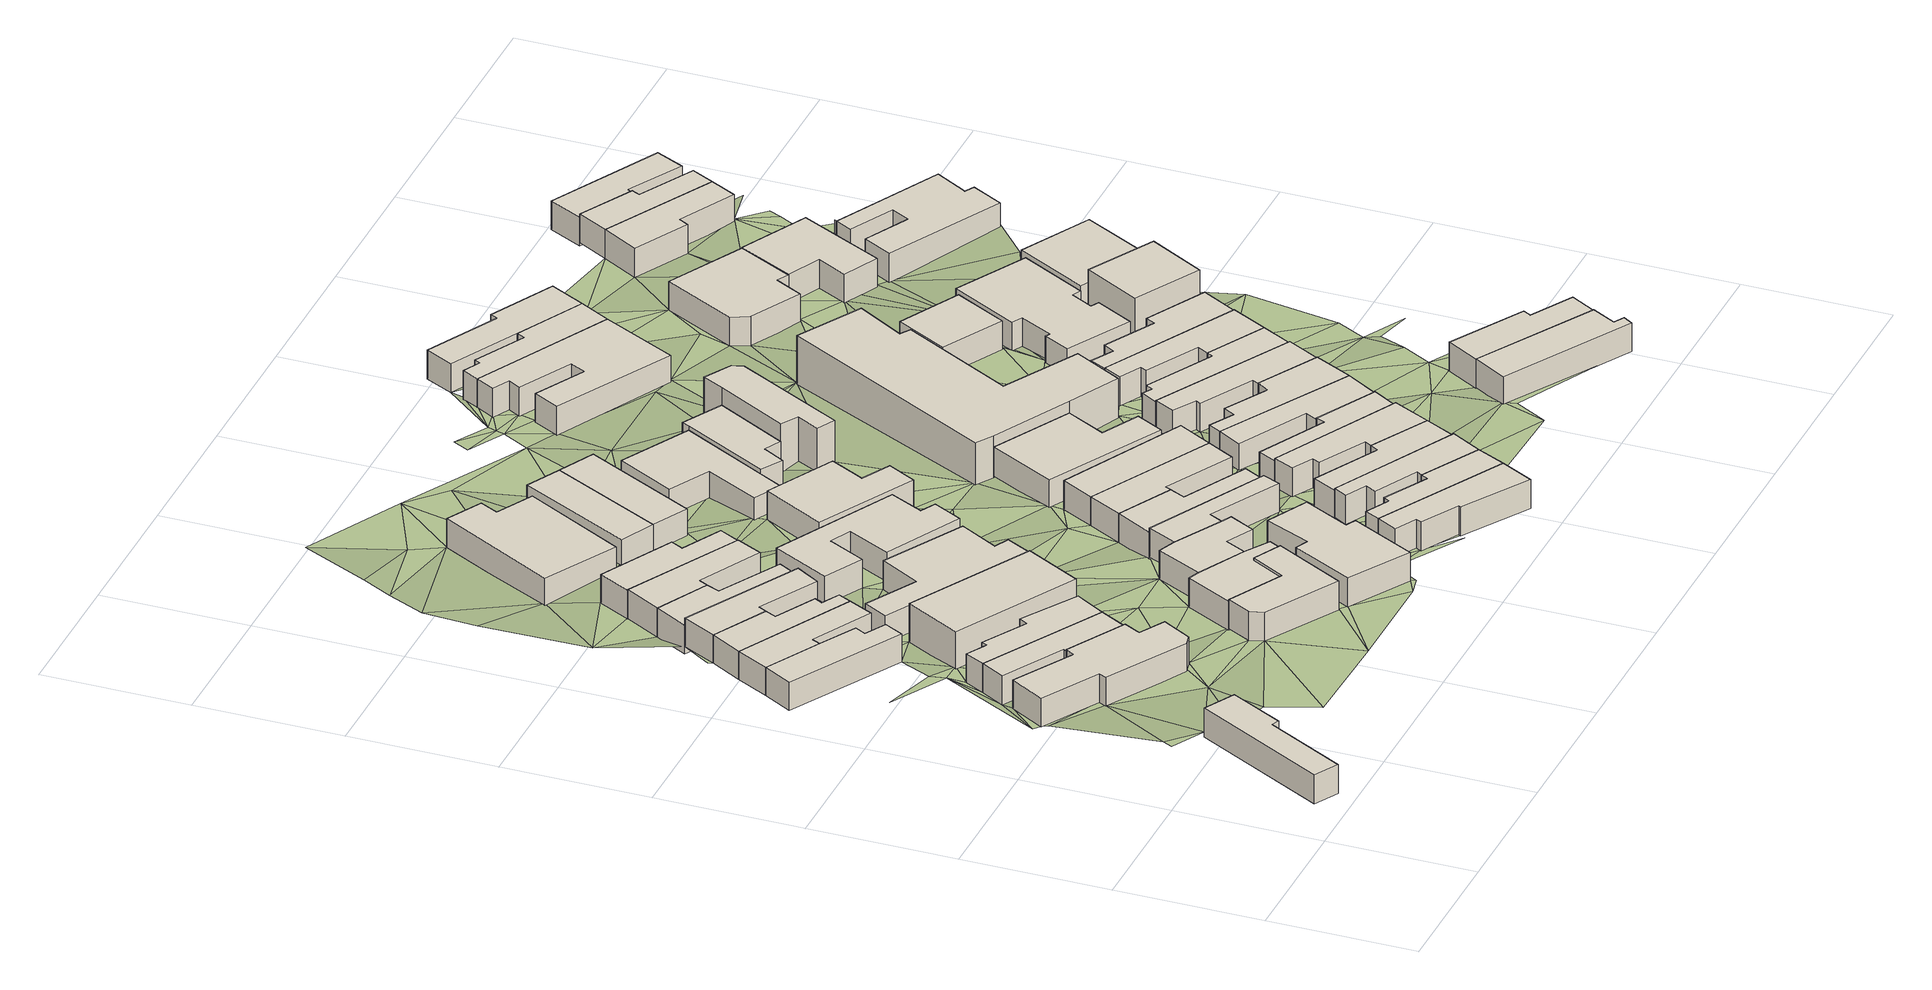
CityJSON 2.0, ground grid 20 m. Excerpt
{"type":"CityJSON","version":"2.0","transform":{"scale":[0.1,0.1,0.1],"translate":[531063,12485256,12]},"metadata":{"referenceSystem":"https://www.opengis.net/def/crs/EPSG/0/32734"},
"CityObjects":{
"building1":{"type":"Building","attributes":{"address":"12 Dryden Street Salt River Cape Town","building":"house","building:levels":1,"building_height":4.1,"plus_code":"4FRW3F96+8FQ","ground_height":16.29,"roof_height":20.39},"geometry":[{"type":"Solid","lod":"1","boundaries":[[[[0,1,2,3]],[[1,4,5,2]],[[4,6,7,5]],[[6,8,9,7]],[[8,10,11,9]],[[10,0,3,11]],[[3,2,5,7,9,11]],[[10,8,6,4,1,0]]]]}]},
"building2":{"type":"Building","attributes":{"address":"50 Coleridge Road Salt River Cape Town","building":"house","building:levels":1,"building_height":4.1,"plus_code":"4FRW3F96+CHJ","ground_height":15.84,"roof_height":19.94},"geometry":[{"type":"Solid","lod":"1","boundaries":[[[[12,13,14,15]],[[13,16,17,14]],[[16,18,19,17]],[[18,20,21,19]],[[20,22,23,21]],[[22,24,25,23]],[[24,26,27,25]],[[26,28,29,27]],[[28,30,31,29]],[[30,32,33,31]],[[32,12,15,33]],[[15,14,17,19,21,23,25,27,29,31,33]],[[32,30,28,26,24,22,20,18,16,13,12]]]]}]},
"building3":{"type":"Building","attributes":{"address":"49 Burns Road Salt River Cape Town","building":"house","building:levels":1,"building_height":4.1,"plus_code":"4FRW3F96+HG3","ground_height":15.12,"roof_height":19.22},"geometry":[{"type":"Solid","lod":"1","boundaries":[[[[34,35,36,37]],[[35,38,39,36]],[[38,40,41,39]],[[40,42,43,41]],[[42,44,45,43]],[[44,46,47,45]],[[46,34,37,47]],[[37,36,39,41,43,45,47]],[[46,44,42,40,38,35,34]]]]}]},
"building4":{"type":"Building","attributes":{"address":"Coleridge Road Salt River Cape Town","building":"house","building:levels":1,"building_height":4.1,"plus_code":"4FRW3F96+FH6","ground_height":15.54,"roof_height":19.64},"geometry":[{"type":"Solid","lod":"1","boundaries":[[[[48,49,50,51]],[[49,52,53,50]],[[52,54,55,53]],[[54,56,57,55]],[[56,58,59,57]],[[58,48,51,59]],[[51,50,53,55,57,59]],[[58,56,54,52,49,48]]]]}]},
"building5":{"type":"Building","attributes":{"address":"47 Burns Road Salt River Cape Town","building":"house","building:levels":1,"building_height":4.1,"plus_code":"4FRW3F96+HGG","ground_height":15.12,"roof_height":19.22},"geometry":[{"type":"Solid","lod":"1","boundaries":[[[[46,44,45,47]],[[44,60,61,45]],[[60,62,63,61]],[[62,64,65,63]],[[64,66,67,65]],[[66,46,47,67]],[[47,45,61,63,65,67]],[[66,64,62,60,44,46]]]]}]},
"building6":{"type":"Building","attributes":{"address":"Coleridge Road Salt River Cape Town","building":"house","building:levels":1,"building_height":4.1,"plus_code":"4FRW3F96+FHG","ground_height":15.54,"roof_height":19.64},"geometry":[{"type":"Solid","lod":"1","boundaries":[[[[48,68,69,51]],[[68,70,71,69]],[[70,72,73,71]],[[72,74,75,73]],[[74,76,77,75]],[[76,78,79,77]],[[78,49,50,79]],[[49,48,51,50]],[[51,69,71,73,75,77,79,50]],[[49,78,76,74,72,70,68,48]]]]}]},
"building7":{"type":"Building","attributes":{"address":"45 Burns Road Salt River Cape Town","building":"house","building:levels":1,"building_height":4.1,"plus_code":"4FRW3F96+HGQ","ground_height":15.12,"roof_height":19.22},"geometry":[{"type":"Solid","lod":"1","boundaries":[[[[66,64,65,67]],[[64,80,81,65]],[[80,82,83,81]],[[82,84,85,83]],[[84,86,87,85]],[[86,88,89,87]],[[88,90,91,89]],[[90,66,67,91]],[[67,65,81,83,85,87,89,91]],[[90,88,86,84,82,80,64,66]]]]}]},
"building8":{"type":"Building","attributes":{"address":"43 Burns Road Salt River Cape Town","building":"house","building:levels":1,"building_height":4.1,"plus_code":"4FRW3F96+JG5","ground_height":15.12,"roof_height":19.22},"geometry":[{"type":"Solid","lod":"1","boundaries":[[[[90,88,89,91]],[[88,92,93,89]],[[92,94,95,93]],[[94,96,97,95]],[[96,98,99,97]],[[98,90,91,99]],[[91,89,93,95,97,99]],[[98,96,94,92,88,90]]]]}]},
"building9":{"type":"Building","attributes":{"address":"44 Coleridge Road Salt River Cape Town","building":"church","building:levels":1.5,"amenity":"place_of_worship","building_height":5.5,"plus_code":"4FRW3F96+GH5","ground_height":15.16,"roof_height":20.66},"geometry":[{"type":"Solid","lod":"1","boundaries":[[[[100,101,102,103]],[[101,104,105,102]],[[104,106,107,105]],[[106,100,103,107]],[[103,102,105,107]],[[106,104,101,100]]]]}]},
"building10":{"type":"Building","attributes":{"address":"41 Burns Road Salt River Cape Town","building":"house","building:levels":1,"building_height":4.1,"plus_code":"4FRW3F96+JH7","ground_height":14.1,"roof_height":18.2},"geometry":[{"type":"Solid","lod":"1","boundaries":[[[[108,109,110,111]],[[109,112,113,110]],[[112,114,115,113]],[[114,116,117,115]],[[116,118,119,117]],[[118,108,111,119]],[[111,110,113,115,117,119]],[[118,116,114,112,109,108]]]]}]},
"building11":{"type":"Building","attributes":{"address":"39 Burns Road Salt River Cape Town","building":"house","building:levels":1,"building_height":4.1,"plus_code":"4FRW3F96+JHM","ground_height":14.1,"roof_height":18.2},"geometry":[{"type":"Solid","lod":"1","boundaries":[[[[118,116,117,119]],[[116,120,121,117]],[[120,122,123,121]],[[122,124,125,123]],[[124,126,127,125]],[[126,118,119,127]],[[119,117,121,123,125,127]],[[126,124,122,120,116,118]]]]}]},
"building12":{"type":"Building","attributes":{"address":"13 Dryden Street Salt River Cape Town","building":"house","building:levels":1,"building_height":4.1,"plus_code":"4FRW3F96+9MJ","ground_height":16.05,"roof_height":20.15},"geometry":[{"type":"Solid","lod":"1","boundaries":[[[[128,129,130,131]],[[129,132,133,130]],[[132,134,135,133]],[[134,136,137,135]],[[136,138,139,137]],[[138,140,141,139]],[[140,128,131,141]],[[131,130,133,135,137,139,141]],[[140,138,136,134,132,129,128]]]]}]},
"building13":{"type":"Building","attributes":{"address":"42 Coleridge Road Salt River Cape Town","building":"house","building:levels":1,"building_height":4.1,"plus_code":"4FRW3F96+GJG","ground_height":14.65,"roof_height":18.75},"geometry":[{"type":"Solid","lod":"1","boundaries":[[[[142,143,144,145]],[[143,146,147,144]],[[146,148,149,147]],[[148,150,151,149]],[[150,152,153,151]],[[152,154,155,153]],[[154,156,157,155]],[[156,142,145,157]],[[145,144,147,149,151,153,155,157]],[[156,154,152,150,148,146,143,142]]]]}]},
"building14":{"type":"Building","attributes":{"address":"55 Coleridge Road Salt River Cape Town","building":"house","building:levels":1,"building_height":4.1,"plus_code":"4FRW3F96+CM2","ground_height":15.79,"roof_height":19.89},"geometry":[{"type":"Solid","lod":"1","boundaries":[[[[158,159,160,161]],[[159,162,163,160]],[[162,164,165,163]],[[164,166,167,165]],[[166,168,169,167]],[[168,170,171,169]],[[170,172,173,171]],[[172,158,161,173]],[[161,160,163,165,167,169,171,173]],[[172,170,168,166,164,162,159,158]]]]}]},
"building15":{"type":"Building","attributes":{"address":"37 Burns Road Salt River Cape Town","building":"house","building:levels":1,"building_height":4.1,"plus_code":"4FRW3F96+MH4","ground_height":14,"roof_height":18.1},"geometry":[{"type":"Solid","lod":"1","boundaries":[[[[174,175,176,177]],[[175,178,179,176]],[[178,180,181,179]],[[180,182,183,181]],[[182,184,185,183]],[[184,174,177,185]],[[177,176,179,181,183,185]],[[184,182,180,178,175,174]]]]}]},
"building16":{"type":"Building","attributes":{"address":"53 Coleridge Road Salt River Cape Town","building":"house","building:levels":1,"building_height":4.1,"plus_code":"4FRW3F96+CMG","ground_height":15.79,"roof_height":19.89},"geometry":[{"type":"Solid","lod":"1","boundaries":[[[[170,168,169,171]],[[168,186,187,169]],[[186,188,189,187]],[[188,190,191,189]],[[190,192,193,191]],[[192,194,195,193]],[[194,196,197,195]],[[196,170,171,197]],[[171,169,187,189,191,193,195,197]],[[196,194,192,190,188,186,168,170]]]]}]},
"building17":{"type":"Building","attributes":{"address":"12 Pope Street Salt River Cape Town","building":"house","building:levels":1,"building_height":4.1,"plus_code":"4FRW3F96+PH9","ground_height":12.96,"roof_height":17.06},"geometry":[{"type":"Solid","lod":"1","boundaries":[[[[198,199,200,201]],[[199,202,203,200]],[[202,204,205,203]],[[204,206,207,205]],[[206,208,209,207]],[[208,198,201,209]],[[201,200,203,205,207,209]],[[208,206,204,202,199,198]]]]}]},
"building18":{"type":"Building","attributes":{"address":"40 Coleridge Road Salt River Cape Town","building":"house","building:levels":1,"building_height":4.1,"plus_code":"4FRW3F96+HMC","ground_height":14.65,"roof_height":18.75},"geometry":[{"type":"Solid","lod":"1","boundaries":[[[[210,211,212,213]],[[211,214,215,212]],[[214,216,217,215]],[[216,218,219,217]],[[218,220,221,219]],[[220,222,223,221]],[[222,224,225,223]],[[224,226,227,225]],[[226,228,229,227]],[[228,210,213,229]],[[213,212,215,217,219,221,223,225,227,229]],[[228,226,224,222,220,218,216,214,211,210]]]]}]},
"building19":{"type":"Building","attributes":{"address":"15 Dryden Street Salt River Cape Town","building":"house","building:levels":1,"building_height":4.1,"plus_code":"4FRW3F96+9PC","ground_height":16.05,"roof_height":20.15},"geometry":[{"type":"Solid","lod":"1","boundaries":[[[[230,231,232,233]],[[231,234,235,232]],[[234,236,237,235]],[[236,238,239,237]],[[238,240,241,239]],[[240,242,243,241]],[[242,244,245,243]],[[244,230,233,245]],[[233,232,235,237,239,241,243,245]],[[244,242,240,238,236,234,231,230]]]]}]},
"building20":{"type":"Building","attributes":{"address":"14 Pope Street Salt River Cape Town","building":"house","building:levels":1,"building_height":4.1,"plus_code":"4FRW3F96+MJW","ground_height":13.38,"roof_height":17.48},"geometry":[{"type":"Solid","lod":"1","boundaries":[[[[246,247,248,249]],[[247,250,251,248]],[[250,252,253,251]],[[252,246,249,253]],[[249,248,251,253]],[[252,250,247,246]]]]}]},
"building21":{"type":"Building","attributes":{"address":"51 Coleridge Road Salt River Cape Town","building":"house","building:levels":1,"building_height":4.1,"plus_code":"4FRW3F96+CPJ","ground_height":15.72,"roof_height":19.82},"geometry":[{"type":"Solid","lod":"1","boundaries":[[[[254,255,256,257]],[[255,194,195,256]],[[194,192,193,195]],[[192,258,259,193]],[[258,260,261,259]],[[260,254,257,261]],[[257,256,195,193,259,261]],[[260,258,192,194,255,254]]]]}]},
"building22":{"type":"Building","attributes":{"address":"38 Coleridge Road Salt River Cape Town","building":"house","building:levels":1,"building_height":4.1,"plus_code":"4FRW3F96+JM3","ground_height":14.65,"roof_height":18.75},"geometry":[{"type":"Solid","lod":"1","boundaries":[[[[262,263,264,265]],[[263,266,267,264]],[[266,268,269,267]],[[268,270,271,269]],[[270,272,273,271]],[[272,262,265,273]],[[265,264,267,269,271,273]],[[272,270,268,266,263,262]]]]}]},
"building23":{"type":"Building","attributes":{"address":"16 Pope Street Salt River Cape Town","building":"house","building:levels":1,"building_height":4.1,"plus_code":"4FRW3F96+MJX","ground_height":13.38,"roof_height":17.48},"geometry":[{"type":"Solid","lod":"1","boundaries":[[[[246,252,253,249]],[[252,274,275,253]],[[274,276,277,275]],[[276,246,249,277]],[[249,253,275,277]],[[276,274,252,246]]]]}]},
"building24":{"type":"Building","attributes":{"address":"49 Coleridge Road Salt River Cape Town","building":"house","building:levels":1,"building_height":4.1,"plus_code":"4FRW3F96+CPW","ground_height":15.22,"roof_height":19.32},"geometry":[{"type":"Solid","lod":"1","boundaries":[[[[278,279,280,281]],[[279,282,283,280]],[[282,284,285,283]],[[284,286,287,285]],[[286,288,289,287]],[[288,278,281,289]],[[281,280,283,285,287,289]],[[288,286,284,282,279,278]]]]}]},
"building25":{"type":"Building","attributes":{"address":"Cecil Road Salt River Cape Town","building":"house","building:levels":1,"building_height":4.1,"plus_code":"4FRW3F96+8QV","ground_height":16.06,"roof_height":20.16},"geometry":[{"type":"Solid","lod":"1","boundaries":[[[[290,291,292,293]],[[291,294,295,292]],[[294,296,297,295]],[[296,298,299,297]],[[298,300,301,299]],[[300,302,303,301]],[[302,304,305,303]],[[304,290,293,305]],[[293,292,295,297,299,301,303,305]],[[304,302,300,298,296,294,291,290]]]]}]},
"building26":{"type":"Building","attributes":{"address":"Cecil Road Salt River Cape Town","building":"house","building:levels":1,"building_height":4.1,"plus_code":"4FRW3F96+9Q4","ground_height":16.06,"roof_height":20.16},"geometry":[{"type":"Solid","lod":"1","boundaries":[[[[306,307,308,309]],[[307,310,311,308]],[[310,312,313,311]],[[312,314,315,313]],[[314,316,317,315]],[[316,291,292,317]],[[291,290,293,292]],[[290,306,309,293]],[[309,308,311,313,315,317,292,293]],[[290,291,316,314,312,310,307,306]]]]}]},
"building27":{"type":"Building","attributes":{"address":"47 Coleridge Road Salt River Cape Town","building":"house","building:levels":1,"building_height":4.1,"plus_code":"4FRW3F96+FP8","ground_height":15.22,"roof_height":19.32},"geometry":[{"type":"Solid","lod":"1","boundaries":[[[[286,284,285,287]],[[284,318,319,285]],[[318,320,321,319]],[[320,322,323,321]],[[322,324,325,323]],[[324,286,287,325]],[[287,285,319,321,323,325]],[[324,322,320,318,284,286]]]]}]},
"building28":{"type":"Building","attributes":{"address":"18 Pope Street Salt River Cape Town","building":"house","building:levels":1,"building_height":4.1,"plus_code":"4FRW3F96+MM8","ground_height":13.38,"roof_height":17.48},"geometry":[{"type":"Solid","lod":"1","boundaries":[[[[326,327,328,329]],[[327,330,331,328]],[[330,332,333,331]],[[332,334,335,333]],[[334,336,337,335]],[[336,338,339,337]],[[338,326,329,339]],[[329,328,331,333,335,337,339]],[[338,336,334,332,330,327,326]]]]}]},
"building29":{"type":"Building","attributes":{"address":"Cecil Road Salt River Cape Town","building":"house","building:levels":1,"building_height":4.1,"plus_code":"4FRW3F96+9Q9","ground_height":16.06,"roof_height":20.16},"geometry":[{"type":"Solid","lod":"1","boundaries":[[[[340,341,342,343]],[[341,344,345,342]],[[344,346,347,345]],[[346,348,349,347]],[[348,350,351,349]],[[350,307,308,351]],[[307,306,309,308]],[[306,340,343,309]],[[343,342,345,347,349,351,308,309]],[[306,307,350,348,346,344,341,340]]]]}]},
"building30":{"type":"Building","attributes":{"address":"45 Coleridge Road Salt River Cape Town","building":"house","building:levels":1,"building_height":4.1,"plus_code":"4FRW3F96+FQJ","ground_height":15.21,"roof_height":19.31},"geometry":[{"type":"Solid","lod":"1","boundaries":[[[[324,322,323,325]],[[322,352,353,323]],[[352,354,355,353]],[[354,324,325,355]],[[325,323,353,355]],[[354,352,322,324]]]]}]},
"building31":{"type":"Building","attributes":{"address":"Cecil Road Salt River Cape Town","building":"house","building:levels":1,"building_height":4.1,"plus_code":"4FRW3F96+9RJ","ground_height":15.8,"roof_height":19.9},"geometry":[{"type":"Solid","lod":"1","boundaries":[[[[356,357,358,359]],[[357,360,361,358]],[[360,362,363,361]],[[362,364,365,363]],[[364,366,367,365]],[[366,356,359,367]],[[359,358,361,363,365,367]],[[366,364,362,360,357,356]]]]}]},
"building32":{"type":"Building","attributes":{"address":"20 Pope Street Salt River Cape Town","building":"house","building:levels":1,"building_height":4.1,"plus_code":"4FRW3F96+MP3","ground_height":14,"roof_height":18.1},"geometry":[{"type":"Solid","lod":"1","boundaries":[[[[368,369,370,371]],[[369,372,373,370]],[[372,374,375,373]],[[374,376,377,375]],[[376,378,379,377]],[[378,380,381,379]],[[380,368,371,381]],[[371,370,373,375,377,379,381]],[[380,378,376,374,372,369,368]]]]}]},
"building33":{"type":"Building","attributes":{"address":"43 Coleridge Road Salt River Cape Town","building":"house","building:levels":1,"building_height":4.1,"plus_code":"4FRW3F96+GQC","ground_height":14.68,"roof_height":18.78},"geometry":[{"type":"Solid","lod":"1","boundaries":[[[[382,383,384,385]],[[383,386,387,384]],[[386,388,389,387]],[[388,390,391,389]],[[390,392,393,391]],[[392,382,385,393]],[[385,384,387,389,391,393]],[[392,390,388,386,383,382]]]]}]},
"building34":{"type":"Building","attributes":{"address":"Cecil Road Salt River Cape Town","building":"house","building:levels":1,"building_height":4.1,"plus_code":"4FRW3F96+9RV","ground_height":15.72,"roof_height":19.82},"geometry":[{"type":"Solid","lod":"1","boundaries":[[[[357,394,395,358]],[[394,396,397,395]],[[396,398,399,397]],[[398,400,401,399]],[[400,402,403,401]],[[402,404,405,403]],[[404,360,361,405]],[[360,357,358,361]],[[358,395,397,399,401,403,405,361]],[[360,404,402,400,398,396,394,357]]]]}]},
"building35":{"type":"Building","attributes":{"address":"36 Coleridge Road Salt River Cape Town","building":"house","building:levels":2,"building_height":6.9,"plus_code":"4FRW3F96+MP5","ground_height":13.65,"roof_height":20.55},"geometry":[{"type":"Solid","lod":"1","boundaries":[[[[406,407,408,409]],[[407,410,411,408]],[[410,412,413,411]],[[412,414,415,413]],[[414,416,417,415]],[[416,418,419,417]],[[418,420,421,419]],[[420,406,409,421]],[[409,408,411,413,415,417,419,421]],[[420,418,416,414,412,410,407,406]]]]}]},
"building36":{"type":"Building","attributes":{"address":"Cecil Road Salt River Cape Town","building":"house","building:levels":1,"building_height":4.1,"plus_code":"4FRW3F96+CR8","ground_height":15.4,"roof_height":19.5},"geometry":[{"type":"Solid","lod":"1","boundaries":[[[[422,423,424,425]],[[423,426,427,424]],[[426,428,429,427]],[[428,430,431,429]],[[430,432,433,431]],[[432,422,425,433]],[[425,424,427,429,431,433]],[[432,430,428,426,423,422]]]]}]},
"building37":{"type":"Building","attributes":{"address":"56 Cecil Road Salt River Cape Town","building":"house","building:levels":1,"building_height":4.1,"plus_code":"4FRW3F96+CRM","ground_height":15.17,"roof_height":19.27},"geometry":[{"type":"Solid","lod":"1","boundaries":[[[[434,435,436,437]],[[435,438,439,436]],[[438,440,441,439]],[[440,442,443,441]],[[442,444,445,443]],[[444,434,437,445]],[[437,436,439,441,443,445]],[[444,442,440,438,435,434]]]]}]},
"building38":{"type":"Building","attributes":{"address":"41 Coleridge Road Salt River Cape Town","building":"commercial","building:levels":2,"building_height":6.9,"plus_code":"4FRW3F96+HQP","ground_height":13.44,"roof_height":20.34},"geometry":[{"type":"Solid","lod":"1","boundaries":[[[[446,447,448,449]],[[447,450,451,448]],[[450,452,453,451]],[[452,454,455,453]],[[454,456,457,455]],[[456,458,459,457]],[[458,460,461,459]],[[460,462,463,461]],[[462,464,465,463]],[[464,446,449,465]],[[449,448,451,453,455,457,459,461,463,465]],[[464,462,460,458,456,454,452,450,447,446]]]]}]},
"building39":{"type":"Building","attributes":{"address":"54 Cecil Road Salt River Cape Town","building":"house","building:levels":1,"building_height":4.1,"plus_code":"4FRW3F96+CRX","ground_height":15.17,"roof_height":19.27},"geometry":[{"type":"Solid","lod":"1","boundaries":[[[[435,466,467,436]],[[466,468,469,467]],[[468,470,471,469]],[[470,472,473,471]],[[472,474,475,473]],[[474,476,477,475]],[[476,438,439,477]],[[438,435,436,439]],[[436,467,469,471,473,475,477,439]],[[438,476,474,472,470,468,466,435]]]]}]},
"building40":{"type":"Building","attributes":{"address":"Cecil Road Salt River Cape Town","building":"house","building:levels":1,"building_height":4.1,"plus_code":"4FRW3F96+FV6","ground_height":15.05,"roof_height":19.15},"geometry":[{"type":"Solid","lod":"1","boundaries":[[[[478,479,480,481]],[[479,482,483,480]],[[482,484,485,483]],[[484,486,487,485]],[[486,488,489,487]],[[488,490,491,489]],[[490,492,493,491]],[[492,478,481,493]],[[481,480,483,485,487,489,491,493]],[[492,490,488,486,484,482,479,478]]]]}]},
"building41":{"type":"Building","attributes":{"address":"30 Coleridge Road Salt River Cape Town","building":"house","building:levels":1,"building_height":4.1,"plus_code":"4FRW3F96+PQW","ground_height":12.61,"roof_height":16.71},"geometry":[{"type":"Solid","lod":"1","boundaries":[[[[494,495,496,497]],[[495,498,499,496]],[[498,500,501,499]],[[500,502,503,501]],[[502,504,505,503]],[[504,506,507,505]],[[506,508,509,507]],[[508,510,511,509]],[[510,512,513,511]],[[512,494,497,513]],[[497,496,499,501,503,505,507,509,511,513]],[[512,510,508,506,504,502,500,498,495,494]]]]}]},
"building42":{"type":"Building","attributes":{"address":"Cecil Road Salt River Cape Town","building":"house","building:levels":1,"building_height":4.1,"plus_code":"4FRW3F96+FVF","ground_height":14.88,"roof_height":18.98},"geometry":[{"type":"Solid","lod":"1","boundaries":[[[[514,515,516,517]],[[515,518,519,516]],[[518,520,521,519]],[[520,522,523,521]],[[522,524,525,523]],[[524,526,527,525]],[[526,528,529,527]],[[528,514,517,529]],[[517,516,519,521,523,525,527,529]],[[528,526,524,522,520,518,515,514]]]]}]},
"building43":{"type":"Building","attributes":{"address":"28 Salt River Cape Town","building":"house","building:levels":1,"building_height":4.1,"plus_code":"4FRW3F96+QQ8","ground_height":12.61,"roof_height":16.71},"geometry":[{"type":"Solid","lod":"1","boundaries":[[[[530,531,532,533]],[[531,534,535,532]],[[534,536,537,535]],[[536,538,539,537]],[[538,540,541,539]],[[540,495,496,541]],[[495,494,497,496]],[[494,530,533,497]],[[533,532,535,537,539,541,496,497]],[[494,495,540,538,536,534,531,530]]]]}]},
"building44":{"type":"Building","attributes":{"address":"48 Cecil Road Salt River Cape Town","building":"house","building:levels":1,"building_height":4.1,"plus_code":"4FRW3F96+FVW","ground_height":14.88,"roof_height":18.98},"geometry":[{"type":"Solid","lod":"1","boundaries":[[[[515,542,543,516]],[[542,544,545,543]],[[544,546,547,545]],[[546,548,549,547]],[[548,550,551,549]],[[550,552,553,551]],[[552,518,519,553]],[[518,515,516,519]],[[516,543,545,547,549,551,553,519]],[[518,552,550,548,546,544,542,515]]]]}]},
"building45":{"type":"Building","attributes":{"address":"26 Coleridge Road Salt River Cape Town","building":"house","building:levels":1,"building_height":4.1,"plus_code":"4FRW3F96+QQQ","ground_height":12.56,"roof_height":16.66},"geometry":[{"type":"Solid","lod":"1","boundaries":[[[[530,554,555,533]],[[554,556,557,555]],[[556,558,559,557]],[[558,560,561,559]],[[560,562,563,561]],[[562,531,532,563]],[[531,530,533,532]],[[533,555,557,559,561,563,532]],[[531,562,560,558,556,554,530]]]]}]},
"building46":{"type":"Building","attributes":{"address":"67 Cecil Road Salt River Cape Town","building":"house","building:levels":1,"building_height":4.1,"plus_code":"4FRW3F96+8WW","ground_height":15.56,"roof_height":19.66},"geometry":[{"type":"Solid","lod":"1","boundaries":[[[[564,565,566,567]],[[565,568,569,566]],[[568,570,571,569]],[[570,572,573,571]],[[572,574,575,573]],[[574,564,567,575]],[[567,566,569,571,573,575]],[[574,572,570,568,565,564]]]]}]},
"building47":{"type":"Building","attributes":{"address":"46 Cecil Road Salt River Cape Town","building":"house","building:levels":1,"building_height":4.1,"plus_code":"4FRW3F96+GV9","ground_height":14.73,"roof_height":18.83},"geometry":[{"type":"Solid","lod":"1","boundaries":[[[[576,577,578,579]],[[577,580,581,578]],[[580,582,583,581]],[[582,584,585,583]],[[584,586,587,585]],[[586,588,589,587]],[[588,590,591,589]],[[590,576,579,591]],[[579,578,581,583,585,587,589,591]],[[590,588,586,584,582,580,577,576]]]]}]},
"building48":{"type":"Building","attributes":{"address":"Pope Street Salt River Cape Town","building":"house","building:levels":1,"building_height":4.1,"plus_code":"4FRW3F96+JV2","ground_height":14.48,"roof_height":18.58},"geometry":[{"type":"Solid","lod":"1","boundaries":[[[[592,593,594,595]],[[593,596,597,594]],[[596,598,599,597]],[[598,592,595,599]],[[595,594,597,599]],[[598,596,593,592]]]]}]},
"building49":{"type":"Building","attributes":{"address":"65 Cecil Road Salt River Cape Town","building":"house","building:levels":1,"building_height":4.1,"plus_code":"4FRW3F96+9W9","ground_height":15.5,"roof_height":19.6},"geometry":[{"type":"Solid","lod":"1","boundaries":[[[[600,601,602,603]],[[601,604,605,602]],[[604,606,607,605]],[[606,608,609,607]],[[608,610,611,609]],[[610,600,603,611]],[[603,602,605,607,609,611]],[[610,608,606,604,601,600]]]]}]},
"building50":{"type":"Building","attributes":{"address":"28 Pope Street Salt River Cape Town","building":"house","building:levels":1,"building_height":4.1,"plus_code":"4FRW3F96+HV9","ground_height":14.12,"roof_height":18.22},"geometry":[{"type":"Solid","lod":"1","boundaries":[[[[612,613,614,615]],[[613,616,617,614]],[[616,618,619,617]],[[618,620,621,619]],[[620,622,623,621]],[[622,624,625,623]],[[624,626,627,625]],[[626,628,629,627]],[[628,630,631,629]],[[630,632,633,631]],[[632,634,635,633]],[[634,612,615,635]],[[615,614,617,619,621,623,625,627,629,631,633,635]],[[634,632,630,628,626,624,622,620,618,616,613,612]]]]}]},
"building51":{"type":"Building","attributes":{"address":"5 Pope Street Salt River Cape Town","building":"house","building:levels":1,"building_height":4.1,"plus_code":"4FRW3F96+PV3","ground_height":12.96,"roof_height":17.06},"geometry":[{"type":"Solid","lod":"1","boundaries":[[[[636,637,638,639]],[[637,640,641,638]],[[640,642,643,641]],[[642,644,645,643]],[[644,646,647,645]],[[646,648,649,647]],[[648,636,639,649]],[[639,638,641,643,645,647,649]],[[648,646,644,642,640,637,636]]]]}]},
"building52":{"type":"Building","attributes":{"address":"44 Cecil Road Salt River Cape Town","building":"house","building:levels":2,"building_height":6.9,"plus_code":"4FRW3F96+GWM","ground_height":14.12,"roof_height":21.02},"geometry":[{"type":"Solid","lod":"1","boundaries":[[[[650,651,652,653]],[[651,654,655,652]],[[654,656,657,655]],[[656,650,653,657]],[[653,652,655,657]],[[656,654,651,650]]]]}]},
"building53":{"type":"Building","attributes":{"address":"5A Pope Street Salt River Cape Town","building":"house","building:levels":1,"building_height":4.1,"plus_code":"4FRW3F96+MWF","ground_height":13.07,"roof_height":17.17},"geometry":[{"type":"Solid","lod":"1","boundaries":[[[[658,659,660,661]],[[659,662,663,660]],[[662,664,665,663]],[[664,666,667,665]],[[666,668,669,667]],[[668,658,661,669]],[[661,660,663,665,667,669]],[[668,666,664,662,659,658]]]]}]},
"building54":{"type":"Building","attributes":{"address":"30 Pope Street Salt River Cape Town","building":"house","building:levels":1,"building_height":4.1,"plus_code":"4FRW3F96+HX6","ground_height":14.12,"roof_height":18.22},"geometry":[{"type":"Solid","lod":"1","boundaries":[[[[670,671,672,673]],[[671,674,675,672]],[[674,676,677,675]],[[676,670,673,677]],[[673,672,675,677]],[[676,674,671,670]]]]}]},
"building55":{"type":"Building","attributes":{"address":"31 Coleridge Road Salt River Cape Town","building":"house","building:levels":1,"building_height":4.1,"plus_code":"4FRW3F96+QW3","ground_height":12.52,"roof_height":16.62},"geometry":[{"type":"Solid","lod":"1","boundaries":[[[[678,679,680,681]],[[679,682,683,680]],[[682,684,685,683]],[[684,686,687,685]],[[686,688,689,687]],[[688,678,681,689]],[[681,680,683,685,687,689]],[[688,686,684,682,679,678]]]]}]},
"building56":{"type":"Building","attributes":{"address":"40 Cecil Road Salt River Cape Town","building":"house","building:levels":1,"building_height":4.1,"plus_code":"4FRW3F96+JXV","ground_height":13.13,"roof_height":17.23},"geometry":[{"type":"Solid","lod":"1","boundaries":[[[[690,691,692,693]],[[691,694,695,692]],[[694,696,697,695]],[[696,698,699,697]],[[698,700,701,699]],[[700,702,703,701]],[[702,704,705,703]],[[704,706,707,705]],[[706,708,709,707]],[[708,710,711,709]],[[710,690,693,711]],[[693,692,695,697,699,701,703,705,707,709,711]],[[710,708,706,704,702,700,698,696,694,691,690]]]]}]},
"building57":{"type":"Building","attributes":{"address":"29 Coleridge Road Salt River Cape Town","building":"house","building:levels":1,"building_height":4.1,"plus_code":"4FRW3F96+QW9","ground_height":12.52,"roof_height":16.62},"geometry":[{"type":"Solid","lod":"1","boundaries":[[[[678,688,689,681]],[[688,712,713,689]],[[712,714,715,713]],[[714,716,717,715]],[[716,718,719,717]],[[718,678,681,719]],[[681,689,713,715,717,719]],[[718,716,714,712,688,678]]]]}]},
"building58":{"type":"Building","attributes":{"address":"27 Coleridge Road Salt River Cape Town","building":"house","building:levels":1,"building_height":4.1,"plus_code":"4FRW3F96+QWQ","ground_height":11.99,"roof_height":16.09},"geometry":[{"type":"Solid","lod":"1","boundaries":[[[[720,721,722,723]],[[721,724,725,722]],[[724,726,727,725]],[[726,728,729,727]],[[728,730,731,729]],[[730,720,723,731]],[[723,722,725,727,729,731]],[[730,728,726,724,721,720]]]]}]},
"terrain1":{"type":"TINRelief","geometry":[{"type":"CompositeSurface","lod":"1","boundaries":[[[732,733,734]],[[735,734,733]],[[734,735,736]],[[737,738,739]],[[740,738,736]],[[737,739,52]],[[733,10,741]],[[740,736,735]],[[741,735,733]],[[737,52,742]],[[10,743,741]],[[739,13,52]],[[49,742,52]],[[739,16,13]],[[744,745,742]],[[52,13,746]],[[742,49,78]],[[735,741,747]],[[743,748,138]],[[749,742,78]],[[750,751,78]],[[744,742,749]],[[751,749,78]],[[138,741,743]],[[749,35,744]],[[741,752,747]],[[44,42,60]],[[90,98,753]],[[749,751,754]],[[752,741,136]],[[42,40,38]],[[755,138,748]],[[62,60,42]],[[35,749,104]],[[751,756,754]],[[104,38,35]],[[38,62,42]],[[12,32,30]],[[741,138,136]],[[118,757,98]],[[758,62,38]],[[758,38,104]],[[12,30,759]],[[752,134,30]],[[749,754,760]],[[84,88,86]],[[88,84,92]],[[62,758,761]],[[757,118,126]],[[134,752,136]],[[761,64,62]],[[762,757,763]],[[84,82,80]],[[764,64,761]],[[92,84,94]],[[80,64,764]],[[765,759,30]],[[766,757,126]],[[767,760,754]],[[755,768,138]],[[94,84,80]],[[769,758,104]],[[172,30,134]],[[757,766,763]],[[761,770,764]],[[771,762,763]],[[759,765,767]],[[80,764,772]],[[172,765,30]],[[94,80,772]],[[767,765,760]],[[773,768,755]],[[774,775,776]],[[143,764,770]],[[772,764,222]],[[94,772,96]],[[773,755,777]],[[104,101,769]],[[778,779,774]],[[143,222,764]],[[769,780,758]],[[765,196,760]],[[763,766,781]],[[772,218,96]],[[778,774,776]],[[204,771,763]],[[782,771,204]],[[765,172,196]],[[218,776,96]],[[196,101,760]],[[172,170,196]],[[773,242,768]],[[143,228,222]],[[781,766,783]],[[776,218,778]],[[784,785,782]],[[769,101,780]],[[773,777,786]],[[242,128,768]],[[780,101,196]],[[778,218,787]],[[226,222,228]],[[226,224,222]],[[142,228,143]],[[786,777,788]],[[783,789,781]],[[784,782,204]],[[178,783,790]],[[780,196,255]],[[791,785,784]],[[792,787,218]],[[186,793,794]],[[795,128,242]],[[789,783,796]],[[196,194,255]],[[797,786,788]],[[240,795,242]],[[128,795,794]],[[783,178,796]],[[218,272,792]],[[798,799,142]],[[792,178,787]],[[186,794,800]],[[142,210,228]],[[801,781,789]],[[238,795,240]],[[794,795,238]],[[780,255,286]],[[786,797,231]],[[780,802,799]],[[142,799,210]],[[216,272,218]],[[238,800,794]],[[803,796,178]],[[797,804,231]],[[804,797,805]],[[286,802,780]],[[792,270,178]],[[190,800,238]],[[799,802,210]],[[792,272,270]],[[804,291,231]],[[806,791,784]],[[805,807,804]],[[258,192,190]],[[803,178,808]],[[805,797,809]],[[806,784,204]],[[801,789,247]],[[808,178,270]],[[231,236,234]],[[810,801,202]],[[231,291,316]],[[806,204,202]],[[811,803,808]],[[214,211,216]],[[190,238,812]],[[231,316,344]],[[262,272,216]],[[813,814,805]],[[802,286,324]],[[202,801,247]],[[815,211,210]],[[258,190,812]],[[231,344,236]],[[210,802,816]],[[812,238,236]],[[314,312,316]],[[316,312,344]],[[211,262,216]],[[270,817,808]],[[803,811,276]],[[811,808,818]],[[210,816,815]],[[324,354,802]],[[247,819,202]],[[811,818,820]],[[236,344,341]],[[262,211,815]],[[344,312,348]],[[202,819,806]],[[820,276,811]],[[816,802,354]],[[348,346,344]],[[821,236,341]],[[268,817,270]],[[236,821,812]],[[312,822,348]],[[819,247,246]],[[823,824,825]],[[826,825,824]],[[348,822,827]],[[817,828,374]],[[262,815,829]],[[820,327,276]],[[830,348,827]],[[266,263,831]],[[821,832,812]],[[828,817,268]],[[829,815,816]],[[254,812,832]],[[266,831,268]],[[823,833,824]],[[263,262,829]],[[821,834,832]],[[835,826,824]],[[396,254,832]],[[254,396,833]],[[806,819,836]],[[837,816,354]],[[838,268,831]],[[383,829,816]],[[838,828,268]],[[832,834,839]],[[246,836,819]],[[831,263,840]],[[362,834,821]],[[824,833,835]],[[246,276,836]],[[829,840,263]],[[378,828,380]],[[841,833,396]],[[841,835,833]],[[838,380,828]],[[276,327,842]],[[838,831,840]],[[360,834,362]],[[841,843,835]],[[838,844,380]],[[360,404,834]],[[327,372,369]],[[843,845,835]],[[352,837,354]],[[327,369,842]],[[276,842,836]],[[845,843,846]],[[340,306,847]],[[841,426,843]],[[845,846,848]],[[845,848,352]],[[426,841,428]],[[849,836,842]],[[850,851,852]],[[842,369,418]],[[850,853,851]],[[854,843,426]],[[837,352,482]],[[840,829,855]],[[382,856,857]],[[848,482,352]],[[836,849,853]],[[369,368,418]],[[857,837,482]],[[851,858,852]],[[847,859,340]],[[860,848,861]],[[486,482,848]],[[860,486,848]],[[849,862,853]],[[851,853,863]],[[479,857,482]],[[864,414,840]],[[858,851,865]],[[866,382,857]],[[849,842,867]],[[853,862,863]],[[486,484,482]],[[357,340,868]],[[867,842,418]],[[857,479,869]],[[863,865,851]],[[858,865,870]],[[869,866,857]],[[855,864,840]],[[871,486,860]],[[863,872,865]],[[870,873,858]],[[859,868,340]],[[860,874,875]],[[876,394,357]],[[416,867,418]],[[862,877,863]],[[562,858,873]],[[878,866,869]],[[878,869,879]],[[871,860,875]],[[880,866,878]],[[862,881,877]],[[416,414,855]],[[849,867,882]],[[394,876,883]],[[864,855,414]],[[868,876,357]],[[880,884,866]],[[880,878,885]],[[886,887,888]],[[873,889,890]],[[884,888,866]],[[867,416,882]],[[868,859,891]],[[886,892,887]],[[880,885,893]],[[883,876,435]],[[882,416,855]],[[885,878,520]],[[887,892,894]],[[888,884,588]],[[895,562,890]],[[886,888,896]],[[876,868,564]],[[588,896,888]],[[520,518,885]],[[552,885,518]],[[897,466,435]],[[588,586,584]],[[895,890,898]],[[896,588,584]],[[899,435,876]],[[900,894,892]],[[901,886,896]],[[902,868,891]],[[564,903,876]],[[892,886,904]],[[640,882,855]],[[435,899,897]],[[905,894,906]],[[466,897,907]],[[906,900,892]],[[894,900,906]],[[901,904,886]],[[876,903,899]],[[908,855,460]],[[460,905,906]],[[909,896,584]],[[855,908,642]],[[642,640,855]],[[494,882,910]],[[910,882,640]],[[901,911,912]],[[913,909,584]],[[904,901,914]],[[897,899,915]],[[897,916,907]],[[903,917,899]],[[912,914,901]],[[916,515,907]],[[918,909,913]],[[897,915,916]],[[919,899,917]],[[908,460,920]],[[903,608,917]],[[909,918,921]],[[592,904,914]],[[908,920,642]],[[922,460,906]],[[921,923,909]],[[637,530,494]],[[494,910,637]],[[924,921,918]],[[906,592,925]],[[640,637,910]],[[515,926,542]],[[925,592,914]],[[927,916,915]],[[916,926,515]],[[554,928,556]],[[929,923,921]],[[460,922,920]],[[930,931,923]],[[932,554,530]],[[925,922,906]],[[530,637,932]],[[933,921,924]],[[934,930,923]],[[916,927,935]],[[929,934,923]],[[932,928,554]],[[934,929,936]],[[924,542,937]],[[937,542,926]],[[938,920,939]],[[922,939,920]],[[922,925,940]],[[933,924,937]],[[637,679,932]],[[936,612,934]],[[936,929,650]],[[941,940,925]],[[678,928,932]],[[922,942,939]],[[941,925,943]],[[650,933,937]],[[925,612,674]],[[940,941,922]],[[943,925,674]],[[637,658,679]],[[612,936,674]],[[936,650,670]],[[678,932,679]],[[943,944,941]],[[682,679,658]],[[658,945,682]],[[943,674,946]],[[668,945,658]],[[944,668,941]],[[947,668,944]],[[947,944,948]],[[943,946,949]],[[947,950,668]],[[951,682,945]],[[668,951,945]],[[947,948,952]],[[953,950,954]],[[950,953,668]],[[951,684,682]],[[668,953,955]],[[668,955,951]],[[955,953,956]],[[951,955,957]],[[958,959,714]],[[951,957,960]],[[958,714,961]],[[962,963,951]],[[714,964,961]],[[958,961,965]]]}]}
},
"vertices":[
[110,200,51],[12,18,51],[12,18,92],[110,200,92],[45,0,51],[45,0,92],[104,109,51],[104,109,92],[114,104,51],[114,104,92],[153,177,51],[153,177,92],
[265,363,47],[184,408,47],[184,408,88],[265,363,88],[176,396,47],[176,396,88],[94,443,47],[94,443,88],[66,395,47],[66,395,88],[145,350,47],[145,350,88],[140,340,47],[140,340,88],[250,277,47],[250,277,88],[265,280,47],[265,280,88],[288,320,47],[288,320,88],[253,340,47],[253,340,88],
[2,699,40],[158,613,40],[158,613,80],[2,699,80],[172,639,40],[172,639,80],[143,655,40],[143,655,80],[151,670,40],[151,670,80],[101,698,40],[101,698,80],[25,739,40],[25,739,80],
[286,401,44],[121,493,44],[121,493,85],[286,401,85],[102,460,44],[102,460,85],[187,413,44],[187,413,85],[184,408,44],[184,408,85],[265,363,44],[265,363,85],
[106,709,40],[106,709,80],[190,665,40],[190,665,80],[207,699,40],[207,699,80],[48,783,40],[48,783,80],
[311,442,44],[311,442,85],[235,489,44],[235,489,85],[228,477,44],[228,477,85],[167,512,44],[167,512,85],[163,504,44],[163,504,85],[135,520,44],[135,520,85],
[216,717,40],[216,717,80],[191,730,40],[191,730,80],[197,741,40],[197,741,80],[141,771,40],[141,771,80],[148,786,40],[148,786,80],[73,826,40],[73,826,80],
[154,797,40],[154,797,80],[236,753,40],[236,753,80],[256,786,40],[256,786,80],[97,872,40],[97,872,80],
[331,452,40],[373,529,40],[373,529,95],[331,452,95],[205,621,40],[205,621,95],[163,544,40],[163,544,95],
[97,872,29],[256,786,29],[256,786,70],[97,872,70],[273,816,29],[273,816,70],[187,863,29],[187,863,70],[195,881,29],[195,881,70],[122,918,29],[122,918,70],
[201,893,29],[201,893,70],[289,848,29],[289,848,70],[307,884,29],[307,884,70],[150,967,29],[150,967,70],
[502,252,49],[463,272,49],[463,272,90],[502,252,90],[437,225,49],[437,225,90],[361,265,49],[361,265,90],[344,232,49],[344,232,90],[349,213,49],[349,213,90],[450,156,49],[450,156,90],
[427,637,35],[316,698,35],[316,698,76],[427,637,76],[285,643,35],[285,643,76],[214,682,35],[214,682,76],[196,649,35],[196,649,76],[398,538,35],[398,538,76],[417,574,35],[417,574,76],[397,584,35],[397,584,76],
[361,265,46],[437,225,46],[437,225,87],[361,265,87],[463,272,46],[463,272,87],[502,252,46],[502,252,87],[511,269,46],[511,269,87],[478,290,46],[478,290,87],[411,324,46],[411,324,87],[395,330,46],[395,330,87],
[150,967,28],[307,884,28],[307,884,69],[150,967,69],[322,912,28],[322,912,69],[266,941,28],[266,941,69],[275,958,28],[275,958,69],[173,1011,28],[173,1011,69],
[492,318,46],[492,318,87],[530,299,46],[530,299,87],[548,334,46],[548,334,87],[534,341,46],[534,341,87],[468,377,46],[468,377,87],[443,387,46],[443,387,87],
[330,1161,18],[279,1188,18],[279,1188,59],[330,1161,59],[292,1213,18],[292,1213,59],[243,1239,18],[243,1239,59],[155,1077,18],[155,1077,59],[255,1023,18],[255,1023,59],
[442,647,35],[463,687,35],[463,687,76],[442,647,76],[442,698,35],[442,698,76],[465,744,35],[465,744,76],[297,830,35],[297,830,76],[256,751,35],[256,751,76],[310,723,35],[310,723,76],[336,774,35],[336,774,76],[365,760,35],[365,760,76],[335,701,35],[335,701,76],
[544,99,49],[590,188,49],[590,188,90],[544,99,90],[576,195,49],[576,195,90],[609,259,49],[609,259,90],[551,288,49],[551,288,90],[522,225,49],[522,225,90],[505,233,49],[505,233,90],[460,148,49],[460,148,90],
[392,1150,22],[345,1174,22],[345,1174,63],[392,1150,63],[267,1020,22],[267,1020,63],[314,997,22],[314,997,63],
[653,332,46],[487,417,46],[487,417,87],[653,332,87],[544,360,46],[544,360,87],[642,308,46],[642,308,87],
[506,732,35],[527,771,35],[527,771,76],[506,732,76],[487,792,35],[487,792,76],[512,840,35],[512,840,76],[418,889,35],[418,889,76],[372,803,35],[372,803,76],
[363,972,22],[363,972,63],[442,1125,22],[442,1125,63],
[653,332,40],[669,362,40],[669,362,81],[653,332,81],[580,408,40],[580,408,81],[590,429,40],[590,429,81],[515,468,40],[515,468,81],[487,417,40],[487,417,81],
[780,69,49],[604,164,49],[604,164,90],[780,69,90],[589,136,49],[589,136,90],[619,120,49],[619,120,90],[615,112,49],[615,112,90],[667,83,49],[667,83,90],[665,80,49],[665,80,90],[756,24,49],[756,24,90],
[799,108,49],[718,152,49],[718,152,90],[799,108,90],[713,142,49],[713,142,90],[652,175,49],[652,175,90],[647,167,49],[647,167,90],[614,184,49],[614,184,90],
[594,437,40],[594,437,81],[688,387,40],[688,387,81],[709,425,40],[709,425,81],[539,514,40],[539,514,81],
[536,1037,22],[440,1088,22],[440,1088,63],[536,1037,63],[398,1009,22],[398,1009,63],[455,979,22],[455,979,63],[416,905,22],[416,905,63],[454,885,22],[454,885,63],[472,918,22],[472,918,63],
[823,150,49],[651,239,49],[651,239,90],[823,150,90],[640,220,49],[640,220,90],[670,205,49],[670,205,90],[662,190,49],[662,190,90],[723,159,49],[723,159,90],
[735,472,40],[735,472,81],[563,558,40],[563,558,81],
[823,150,46],[845,193,46],[845,193,87],[823,150,87],[765,236,46],[765,236,87],[758,225,46],[758,225,87],[668,272,46],[668,272,87],[651,239,46],[651,239,87],
[596,1017,28],[541,1047,28],[541,1047,69],[596,1017,69],[536,1037,28],[536,1037,69],[472,918,28],[472,918,69],[502,901,28],[502,901,69],[519,931,28],[519,931,69],[542,919,28],[542,919,69],
[721,612,35],[613,669,35],[613,669,76],[721,612,76],[565,578,35],[565,578,76],[724,493,35],[724,493,76],[744,531,35],[744,531,76],[692,558,35],[692,558,76],
[870,244,46],[870,244,87],[695,334,46],[695,334,87],[681,306,46],[681,306,87],[710,290,46],[710,290,87],[705,280,46],[705,280,87],[770,245,46],[770,245,87],
[542,919,25],[565,905,25],[565,905,94],[542,919,94],[549,874,25],[549,874,94],[574,861,25],[574,861,94],[653,1010,25],[653,1010,94],[649,1025,25],[649,1025,94],[611,1046,25],[611,1046,94],[596,1017,25],[596,1017,94],
[870,244,42],[891,279,42],[891,279,83],[870,244,83],[807,323,42],[807,323,83],[802,311,42],[802,311,83],[708,359,42],[708,359,83],[695,334,42],[695,334,83],
[891,279,40],[918,323,40],[918,323,81],[891,279,81],[739,423,40],[739,423,81],[720,391,40],[720,391,81],[816,340,40],[816,340,81],[807,323,40],[807,323,81],
[613,669,23],[721,612,23],[721,612,92],[613,669,92],[793,576,23],[793,576,92],[830,643,23],[830,643,92],[726,700,23],[726,700,92],[809,853,23],[809,853,92],[795,862,23],[795,862,92],[834,927,23],[834,927,92],[746,977,23],[746,977,92],[589,684,23],[589,684,92],
[944,375,40],[944,375,81],[862,420,40],[862,420,81],[850,404,40],[850,404,81],[791,437,40],[791,437,81],[782,421,40],[782,421,81],[748,440,40],[748,440,81],
[968,420,39],[780,522,39],[780,522,80],[968,420,80],[765,494,39],[765,494,80],[797,476,39],[797,476,80],[793,469,39],[793,469,80],[866,429,39],[866,429,80],[862,420,39],[862,420,80],[944,375,39],[944,375,80],
[756,1228,14],[568,1325,14],[568,1325,55],[756,1228,55],[553,1299,14],[553,1299,55],[577,1287,14],[577,1287,55],[567,1270,14],[567,1270,55],[642,1231,14],[642,1231,55],[631,1210,14],[631,1210,55],[561,1247,14],[561,1247,55],[542,1211,14],[542,1211,55],[704,1125,14],[704,1125,55],
[968,420,37],[990,462,37],[990,462,78],[968,420,78],[910,505,37],[910,505,78],[905,497,37],[905,497,78],[812,547,37],[812,547,78],[807,537,37],[807,537,78],[793,545,37],[793,545,78],[780,522,37],[780,522,78],
[779,1270,14],[685,1318,14],[685,1318,55],[779,1270,55],[679,1307,14],[679,1307,55],[608,1344,14],[608,1344,55],[604,1336,14],[604,1336,55],[580,1348,14],[580,1348,55],
[1016,511,37],[1016,511,78],[832,609,37],[832,609,78],[818,584,37],[818,584,78],[848,568,37],[848,568,78],[844,559,37],[844,559,78],[917,520,37],[917,520,78],
[804,1318,14],[804,1318,55],[714,1364,14],[714,1364,55],[709,1354,14],[709,1354,55],[609,1406,14],[609,1406,55],[589,1368,14],[589,1368,55],
[1004,191,44],[976,145,44],[976,145,85],[1004,191,85],[1151,45,44],[1151,45,85],[1159,58,44],[1159,58,85],[1145,66,44],[1145,66,85],[1163,99,44],[1163,99,85],
[1016,511,36],[1043,560,36],[1043,560,77],[1016,511,77],[960,604,36],[960,604,77],[953,591,36],[953,591,77],[883,629,36],[883,629,77],[874,614,36],[874,614,77],[843,631,36],[843,631,77],[832,609,36],[832,609,77],
[934,839,33],[849,883,33],[849,883,74],[934,839,74],[811,812,33],[811,812,74],[896,767,33],[896,767,74],
[1004,191,43],[1163,99,43],[1163,99,84],[1004,191,84],[1183,134,43],[1183,134,84],[1125,167,43],[1125,167,84],[1131,178,43],[1131,178,84],[1030,236,43],[1030,236,84],
[1049,796,30],[951,849,30],[951,849,71],[1049,796,71],[901,757,30],[901,757,71],[916,749,30],[916,749,71],[892,704,30],[892,704,71],[886,707,30],[886,707,71],[867,671,30],[867,671,71],[955,623,30],[955,623,71],[983,675,30],[983,675,71],[972,681,30],[972,681,71],[988,711,30],[988,711,71],[1000,705,30],[1000,705,71],
[964,1133,18],[859,1188,18],[859,1188,59],[964,1133,59],[807,1088,18],[807,1088,59],[818,1065,18],[818,1065,59],[889,1028,18],[889,1028,59],[909,1066,18],[909,1066,59],[925,1057,18],[925,1057,59],
[1098,648,30],[1007,698,30],[1007,698,99],[1098,648,99],[964,621,30],[964,621,99],[1055,571,30],[1055,571,99],
[964,1133,19],[925,1057,19],[925,1057,60],[964,1133,60],[971,1035,19],[971,1035,60],[950,994,19],[950,994,60],[999,970,19],[999,970,60],[1057,1086,19],[1057,1086,60],
[1110,659,30],[1162,757,30],[1162,757,70],[1110,659,70],[1065,808,30],[1065,808,70],[1013,710,30],[1013,710,70],
[952,1307,13],[923,1257,13],[923,1257,54],[952,1307,54],[999,1217,13],[999,1217,54],[1007,1231,13],[1007,1231,54],[1085,1190,13],[1085,1190,54],[1104,1226,13],[1104,1226,54],
[1209,972,20],[1062,1047,20],[1062,1047,61],[1209,972,61],[1063,1050,20],[1063,1050,61],[1049,1025,20],[1049,1025,61],[1110,993,20],[1110,993,61],[1097,968,20],[1097,968,61],[1035,1000,20],[1035,1000,61],[1013,960,20],[1013,960,61],[1173,877,20],[1173,877,61],[1196,920,20],[1196,920,61],[1183,927,20],[1183,927,61],
[1120,1257,13],[1120,1257,54],[1044,1298,13],[1044,1298,54],[1049,1309,13],[1049,1309,54],[975,1349,13],[975,1349,54],
[975,1349,8],[1049,1309,8],[1049,1309,49],[975,1349,49],[1057,1317,8],[1057,1317,49],[1132,1276,8],[1132,1276,49],[1151,1315,8],[1151,1315,49],[999,1395,8],[999,1395,49],
[64,224,58],[110,200,58],[70,237,58],[140,340,48],[70,387,48],[57,403,48],[66,395,48],[94,443,48],[145,350,48],[220,237,51],[137,546,44],[195,155,55],[132,567,44],[58,590,44],[187,413,47],[250,277,51],[220,87,55],[163,544,45],[163,504,45],[167,512,45],[265,280,51],[70,832,40],[235,489,45],[371,87,50],[228,477,45],[70,982,29],[196,649,40],[286,401,47],[331,452,46],[214,682,40],[70,1132,27],[155,1077,23],[220,687,40],[371,387,46],[173,1011,29],[311,442,46],[450,156,50],[371,537,41],[285,643,40],[75,1206,27],[256,751,40],[460,148,50],[195,881,40],[187,863,40],[273,816,40],[521,87,50],[289,848,40],[201,893,40],[398,538,40],[255,1023,29],[105,1260,23],[275,958,29],[220,1282,18],[128,1302,23],[544,99,50],[307,884,35],[547,92,50],[267,1020,29],[266,941,29],[188,1402,13],[371,832,35],[478,290,49],[511,269,49],[521,237,49],[314,997,28],[568,128,50],[397,584,40],[417,574,40],[530,299,49],[330,1161,22],[521,537,41],[363,972,28],[589,136,50],[615,112,50],[320,1329,17],[619,120,50],[416,905,35],[661,73,50],[279,1188,23],[371,982,28],[642,308,49],[665,80,50],[667,83,50],[521,687,35],[565,578,40],[454,885,35],[455,979,28],[371,1282,17],[398,1009,28],[668,272,49],[713,142,50],[580,408,46],[671,387,46],[590,429,46],[594,437,46],[718,152,50],[502,901,35],[589,684,35],[723,159,50],[521,832,35],[681,306,49],[669,362,46],[705,280,49],[688,387,46],[497,1233,17],[724,493,40],[549,874,35],[710,290,49],[574,861,35],[708,359,46],[521,1132,22],[720,391,46],[565,905,35],[709,425,46],[739,423,46],[821,87,49],[748,440,42],[542,1211,17],[466,1298,17],[521,1282,17],[478,1320,17],[517,1270,17],[816,340,42],[746,977,25],[692,558,40],[744,531,40],[525,1294,17],[954,83,49],[791,437,42],[782,421,42],[561,1247,17],[567,1270,17],[671,982,25],[553,1299,17],[793,576,39],[671,1132,20],[976,145,49],[793,545,39],[568,1325,17],[866,429,42],[577,1287,17],[580,1348,17],[850,404,42],[862,420,42],[971,237,44],[642,1231,17],[812,547,39],[807,537,39],[818,584,39],[631,1210,17],[704,1125,20],[891,279,46],[832,609,39],[844,559,39],[821,687,36],[726,700,35],[830,643,36],[604,1336,17],[608,1344,17],[980,128,49],[811,812,36],[848,568,39],[809,853,36],[685,1318,17],[867,671,36],[971,387,40],[679,1307,17],[1038,266,44],[821,832,36],[886,707,36],[1151,45,47],[1030,236,44],[896,767,36],[795,862,36],[849,883,36],[968,420,40],[821,982,23],[955,623,33],[821,1132,18],[892,704,36],[916,749,33],[953,591,37],[901,757,33],[1062,307,43],[1073,365,38],[1080,228,43],[960,604,37],[1086,241,43],[889,1028,23],[964,621,33],[950,994,22],[983,675,33],[1043,560,37],[951,849,33],[1094,405,38],[1083,346,38],[814,1330,14],[1007,698,33],[988,711,33],[972,681,33],[821,1282,14],[1055,571,34],[1000,705,33],[1133,333,38],[1013,710,33],[1122,537,34],[909,1066,19],[925,1057,22],[971,982,22],[999,970,22],[971,1035,22],[1013,960,22],[1035,1000,22],[971,1132,19],[1122,832,30],[1049,1025,21],[1097,968,21],[1173,877,30],[1063,1050,21],[1085,1190,19],[1110,993,21],[1077,1076,19],[1062,1047,21],[1093,1106,19],[1137,1045,21],[1111,1140,19],[1057,1317,14],[1049,1309,14],[1119,1157,19],[1122,1282,14],[1141,1200,19],[1104,1226,14],[1120,1257,14],[1132,1276,14]
]}
